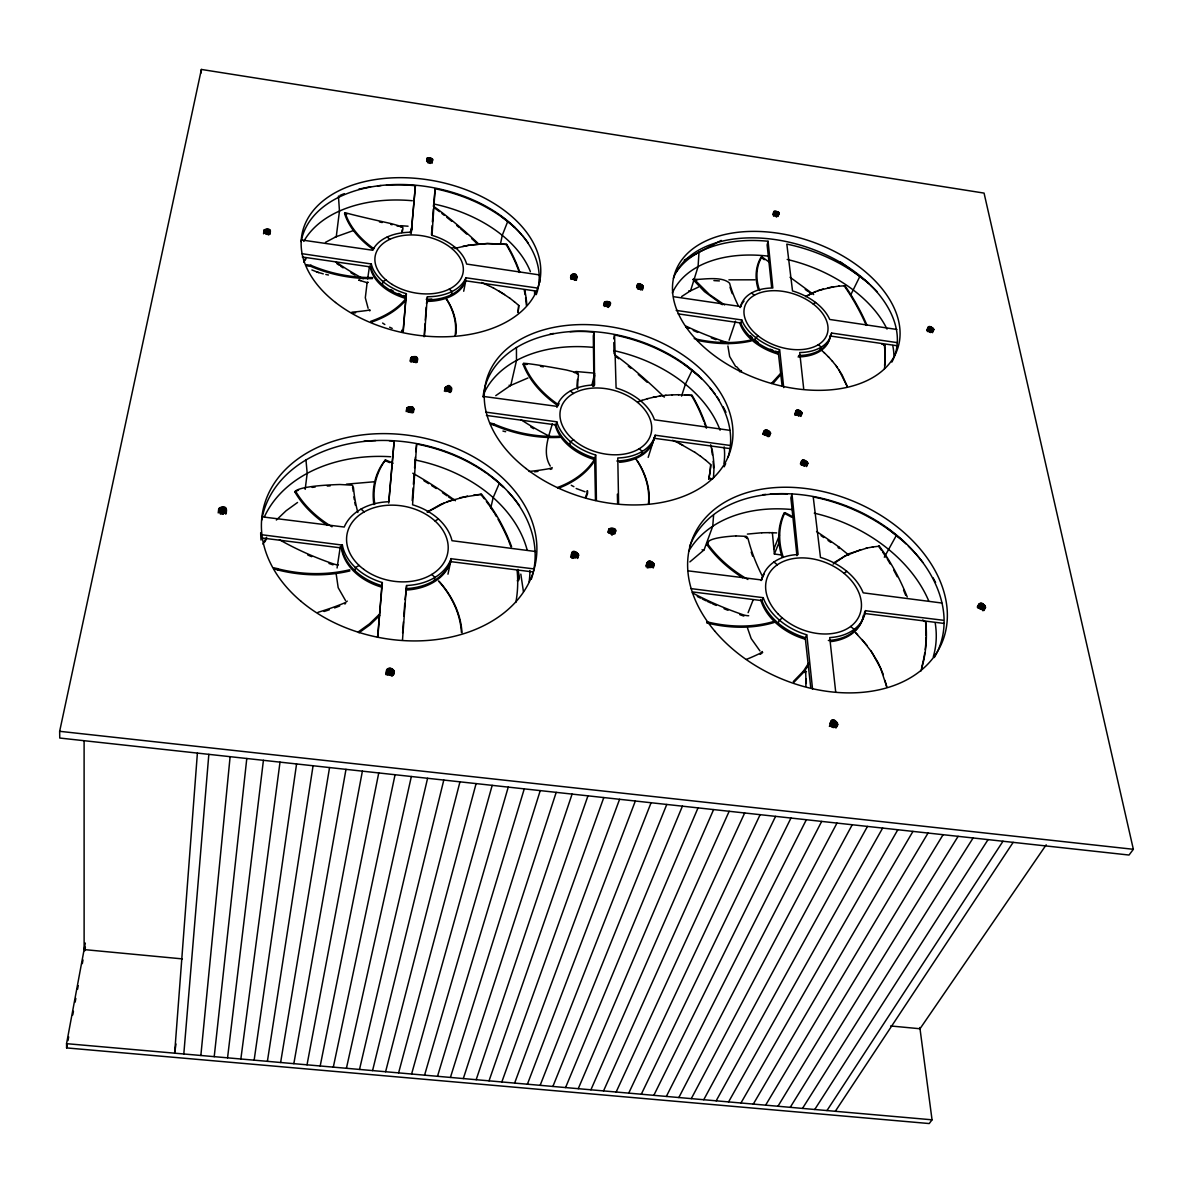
<?xml version="1.0" encoding="UTF-8"?>
<svg xmlns="http://www.w3.org/2000/svg" width="1193" height="1193" viewBox="0 0 1193 1193"><rect width="100%" height="100%" fill="white"/><g stroke="black" fill="none" stroke-linecap="round" stroke-linejoin="round"><path stroke-width="1.5" d="M933.836 329.536C926.946 337.127 925.261 319.828 933.836 329.536L932.449 332.698M336.247 574.4L338.186 587.702L345.463 600.467M837.665 724.807C831.074 709.88 825.317 733.561 837.665 724.807L836.144 727.879M592.802 386.457L594.725 375.258M201.185 72.937L201.378 69.448L984.061 193.102L1133.35 849.297L1129.04 855.038L59.754 738.035L59.65 731.309L201.378 69.448M648.962 504.102C650.528 488.742 645.577 473.278 637.151 460.558M648.455 503.625C650.096 487.594 644.638 471.503 635.541 458.44M455.95 334.294C457.307 321.886 453.4 309.33 446.54 299.04M698.994 252.275L698.084 266.576L690.717 290.346A1.954 1.297 62.7 0 1 688.868 290.719M807.87 463.376C799.877 472.383 798.818 452.192 807.87 463.376L806.572 466.582M802.128 413.21C794.27 421.755 793.33 402.488 802.128 413.21L800.861 416.417M402.623 632.916L403.428 621.836M403.831 616.289L404.77 603.375M405.038 599.676L406.753 585.495A55.982 41.382 10.5 0 0 451.058 558.727L533.465 568.837M412.211 500.598L413.136 487.907M413.389 484.269L414.18 473.397M414.582 467.954L415.373 457.083M415.76 451.64L416.655 444.05L418.102 444.318A143.071 105.864 10.5 0 1 486.908 473.502M424.082 336.724L425.021 323.84M425.29 320.156L426.214 307.272M426.483 303.589L427.571 296.744A48.883 31.436 11.1 0 0 465.896 277.775L537.297 288.02M431.463 234.767L432.134 225.581M432.403 221.913L433.327 209.043M433.596 205.375L435.117 188.748L436.384 188.986A124.922 80.363 11.1 0 1 521.595 234.723M402.488 640.223L406.44 585.509M416.655 444.05L412.569 504.788A55.982 41.382 10.5 0 1 451.998 540.697L535.553 551.509M424.44 336.396L427.303 296.744M435.117 188.748L432 235.349A48.883 31.436 11.1 0 1 466.627 264.056L539.325 274.897M727.909 346L729.654 356.528L735.693 366.624M174.64 1053.18L197.397 753.096M218.215 512.945L218.737 508.755C233.276 501.149 222.524 522.594 218.737 508.755M218.99 511.543L219.258 508.099M219.587 512.751L219.989 507.577M713.593 515.197L712.743 526.202L704.183 549.645A2.192 1.357 56.1 0 1 702.081 549.734M220.362 514.108L220.899 507.219M221.376 513.944L221.928 507.055M222.435 513.974L222.987 507.085M223.464 514.213L224.016 507.308M224.523 512.901L224.94 507.726M225.283 513.467L225.701 508.307M225.82 514.153L226.252 508.993M226.252 513.184L226.536 509.739M377.838 637.286L382.088 582.467A55.982 41.382 10.5 0 1 342.361 545.082L261.237 534.673M389.306 440.739A143.071 105.864 10.5 0 1 392.706 440.918L394.167 441.052L388.814 501.731A55.982 41.382 10.5 0 0 344.225 527.038L261.878 516.823M403.264 331.579L406.157 293.657A48.883 31.436 11.1 0 1 371.306 263.966L301.725 253.647M386.487 185.124A124.922 80.363 11.1 0 1 414.12 185.601L415.403 185.75L411.272 232.262A48.883 31.436 11.1 0 0 372.723 250.247L301.784 240.002M183.811 1053.986L208.835 754.349M377.525 637.375L382.386 582.542M388.724 503.058L394.167 441.052M402.98 331.878L406.425 293.732M411.167 233.604L415.403 185.75M770.574 433.253C762.476 442.021 761.745 422.277 770.574 433.253L769.351 436.474M263.593 233.828L263.907 230.353C276.224 224.881 267.53 241.135 263.907 230.353M264.026 233.351L264.339 229.861M264.667 232.978L264.98 229.488M265.442 232.724L265.756 229.25M266.158 234.365L266.636 229.145M267.083 234.424L267.56 229.205M267.978 234.633L268.455 229.414M268.783 234.976L269.26 229.757M269.603 233.694L269.931 230.219M270.095 234.246L270.408 230.756M200.856 1055.492L230.115 756.675M214.218 1056.67L246.787 758.509M942.843 620.211L865.551 610.727A54.505 38.787 23.1 0 1 829.717 637.584L835.682 691.836M227.55 1057.833L263.414 760.329M305.169 489.354L307.183 473.367L305.945 459.618M240.852 1059.011L280.012 762.133M654.271 564.796C645.025 575.041 645.04 552.329 654.271 564.796L653.168 568.032M254.139 1060.174L296.565 763.952M367.131 282.607L365.312 297.773L368.115 308.286M367.653 278.938L369.502 266.114M405.888 296.908L405.635 296.833A48.809 31.436 11.1 0 1 370.844 267.157L371.277 263.787M174.909 1051.346L175.982 1043.994M897.285 342.63L831.596 333.056L830.403 336.202A47.422 29.944 19 0 1 798.579 355.529M831.596 333.056L831.566 333.22A47.496 29.944 19 0 1 799.713 352.531L803.679 388.635M337.082 568.002L340.333 546.394M381.835 585.659L381.536 585.569A55.877 41.367 10.5 0 1 341.884 548.228L342.331 544.858M382.431 284.68L382.908 281.488L386.055 279.982M592.071 384.504L594.651 373.498M267.396 1061.338L313.073 765.757M354.947 570.686L355.454 567.57L359.108 565.422M643.281 286.767C635.108 294.358 635.347 276.91 643.281 286.767L642.341 290.063M426.676 161.458L427.243 158.072C441.142 157.834 423.843 167.169 427.243 158.072M455.01 336.068C457.292 322.975 453.221 309.434 445.988 298.518M427.377 161.249L427.944 157.864M427.899 162.859L428.734 157.789M428.749 162.919L429.584 157.849M429.584 163.128L430.419 158.043M280.623 1062.501L329.551 767.561M430.345 163.441L431.195 158.356M431.269 162.173L431.836 158.788M431.762 162.666L432.328 159.28M432.045 163.202L432.612 159.817M410.138 361.345L410.72 357.945C423.127 351.711 415.03 369.755 410.72 357.945M410.541 360.808L411.138 357.408M578.605 555.192C568.972 565.452 569.583 542.666 578.605 555.192L577.651 558.473M410.869 362.076L411.749 356.975M411.645 361.792L412.524 356.677M412.524 361.658L413.419 356.558M413.464 361.703L414.359 356.603M414.403 361.926L415.298 356.811M406.187 411.6L406.783 408.2C419.548 401.579 411.153 420.532 406.783 408.2M406.604 411.018L407.201 407.618M415.253 362.284L416.148 357.184M407.245 410.556L407.842 407.171M415.969 362.791L416.864 357.691M407.738 411.958L408.632 406.858M416.804 361.673L417.401 358.273M417.118 362.329L417.714 358.929M408.647 411.809L409.557 406.724M293.836 1063.664L345.985 769.351M409.617 411.853L410.526 406.768M410.571 412.077L411.466 406.977M411.436 412.45L412.346 407.365M412.167 412.972L413.091 407.872M413.032 411.883L413.628 408.498M413.345 412.569L413.956 409.169M919.848 1027.531L932.046 1119.809L929.243 1123.552L66.614 1047.916L66.554 1043.666L85.329 943.081M66.614 1047.916L67.3 1044.248M67.986 1040.579L68.672 1036.926M72.758 1014.93L73.444 1011.276M75.159 1002.105L75.83 998.437M77.545 989.28L78.231 985.612M82.317 963.631L83.003 959.962M84.718 950.806L85.389 947.138M451.416 294.656L452.013 291.495L449.209 289.138M307.019 1064.827L362.389 771.155M385.771 674.567L386.726 669.646C391.826 664.203 398.596 675.581 389.977 675.029M386.502 673.956L387.442 669.034M387.084 675.178L388.351 668.602M389.38 668.393L388.113 674.97L389.201 674.984L390.484 668.408M426.751 299.905L427.019 299.92A48.809 31.436 11.1 0 0 465.285 280.922L465.956 277.611M444.363 391.14C450.7 374.438 456.248 402.011 445.019 387.755M463.704 291.256L465.807 280.43M444.765 390.573L445.421 387.188M445.377 390.126L446.033 386.741M392.542 669.094L391.259 675.67L390.275 675.223L391.558 668.647M445.824 391.528L446.808 386.443M446.719 391.393L447.703 386.323M447.658 391.438L448.657 386.368M392.079 676.282L393.362 669.72M448.598 391.647L449.597 386.577M393.019 675.402L393.988 670.481M393.69 674.612L394.346 671.331M449.463 392.02L450.447 386.95M450.179 392.527L451.193 387.457M451.073 391.438L451.729 388.068M320.186 1065.99L378.748 772.945M577.173 277.044C561.933 283.442 578.486 264.205 576.338 280.37M500.449 244.088L502.253 235.364L507.696 221.54M434.312 580.514L434.953 577.412L431.747 574.444M333.309 1067.139L395.062 774.734M405.844 588.611L406.142 588.596A55.877 41.367 10.5 0 0 450.372 561.814L451.118 558.503M447.957 574.206L450.641 561.799M346.417 1068.302L411.346 776.509M613.724 338.812L614.559 335.024L615.886 335.263A130.887 89.609 16 0 1 701.529 378.822M729.415 445.347L655.151 435.221L654.152 438.457A51.135 35.029 16 0 1 616.87 461.02M655.151 435.221L655.106 435.415A51.224 35.044 16 0 1 617.78 457.963L618.6 503.252M359.511 1069.45L427.586 778.283M490.755 507.964L493.171 497.6L499.33 483.329M372.574 1070.598L443.796 780.058M570.612 277.954L571.432 274.629M570.895 279.371L572.133 274.375M571.701 279.266L572.938 274.271M572.565 279.326L573.803 274.33M573.43 279.52L574.668 274.524M574.236 279.863L575.488 274.867M574.937 280.325L576.174 275.329M575.876 279.192L576.711 275.866M576.219 279.773L577.054 276.448M385.607 1071.746L459.961 781.833M552.389 423.679C548.556 436.951 542.129 452.893 550.271 466.031M595.486 500.478L594.651 458.052A51.135 35.029 16 0 1 556.013 425.096L556.773 421.8L485.924 412.137M676.058 272.481A121.373 76.576 19 0 1 766.875 241.135L768.083 241.269L767.129 244.908L771.632 287.334M410.094 232.814L412.181 226.193M410.869 232.381L411.943 228.34M603.598 305.468L604.478 302.157C617.497 298.921 605.716 313.118 604.478 302.157M398.611 1072.88L476.096 783.592M604.12 305.08L605.015 301.769M604.374 306.482L605.701 301.501M605.179 306.362L606.506 301.397M606.044 306.422L607.386 301.441M569.643 444.765L570.463 441.678L573.535 439.889M606.924 306.616L608.266 301.65M607.729 306.974L609.071 301.993M608.445 307.436L609.787 302.455M609.429 306.318L610.324 303.007M411.6 1074.028L492.187 785.352M636.63 287.662L637.554 284.366M637.301 287.409L638.24 284.113M637.629 288.96L639.03 284.009M638.479 289.004L639.88 284.068M639.344 289.213L640.745 284.262M640.149 289.556L641.551 284.605M640.85 290.003L642.252 285.052M641.864 288.885L642.803 285.604M642.207 289.481L643.146 286.186M594.919 458.127L595.516 454.965A51.224 35.044 16 0 1 556.818 422.009L556.773 421.8M570.642 557.22L572.058 552.299M571.432 556.863L572.849 551.941M571.879 558.324L573.773 551.777M572.864 558.339L574.758 551.792M574.325 556.937L575.757 552.016M424.574 1075.176L508.248 787.112M575.25 557.34L576.681 552.434M576.055 557.906L577.472 553M577.144 556.952L578.098 553.671M577.516 557.698L578.471 554.432M748.1 612.68L753.096 600.019M437.503 1076.31L524.264 788.871M607.848 532.451L608.848 529.185C623.581 524.786 610.055 542.621 608.848 529.185M608.43 531.944L609.429 528.663M608.698 533.226L610.205 528.32M609.608 533.062L611.099 528.156M610.577 533.092L612.084 528.186M611.547 533.301L613.053 528.41M611.949 535.344L613.963 528.812M613.247 534.255L614.753 529.364M614.365 533.286L615.364 530.02M614.753 534.017L615.767 530.751M641.342 454.444L642.296 451.386L639.18 448.762M518.433 579.649L518.359 574.772M450.417 1077.443L540.235 790.616M648.187 457.381L653.704 439.889M681.561 396.121L685.393 384.221L692.074 370.486M463.316 1078.576L556.192 792.361M646.054 565.676L647.128 562.44M646.084 566.779L647.71 561.918M646.86 566.407L648.485 561.56M647.217 567.853L649.38 561.381M476.171 1079.71L572.088 794.106M648.187 567.883L650.364 561.411M649.708 566.481L651.348 561.635M650.632 566.899L652.273 562.037M651.438 567.45L653.078 562.604M652.616 566.511L653.704 563.275M729.087 340.244L735.544 321.156M653.018 567.257L654.107 564.035M772.766 214.74L773.854 211.519C786.709 211.072 772.289 220.69 773.854 211.519M773.362 214.516L774.451 211.295M773.541 216.037L775.182 211.206M774.332 216.082L775.972 211.265M775.689 214.665L776.777 211.459M775.897 216.589L777.553 211.772M776.583 217.007L778.224 212.19M782.086 385.876L778.313 352.606A47.422 29.944 19 0 1 740.793 323.154L741.763 319.948L676.163 310.389M777.672 215.903L778.761 212.682M778.03 216.425L779.133 213.219M489.026 1080.843L587.955 795.835M754.692 340.616L755.751 337.604L758.36 336.068M985.493 607.565C974.592 615.126 978.752 594.323 985.493 607.565L983.807 610.637M501.835 1081.962L603.792 797.565M778.567 352.681L779.417 349.609A47.496 29.944 19 0 1 741.822 320.127L741.763 319.948M514.63 1083.095L619.585 799.295M762.745 434.327L763.952 431.091M763.252 433.879L764.459 430.643M763.938 433.566L765.145 430.345M764.146 435.042L765.951 430.211M765.026 435.087L766.845 430.241M765.936 435.296L767.755 430.449M766.801 435.669L768.62 430.822M767.561 436.161L769.381 431.329M768.158 436.757L769.977 431.926M769.172 435.803L770.395 432.582M527.395 1084.213L635.347 801.025M794.836 413.867L796.089 410.646M794.881 415.179L796.76 410.362M820.128 350.071L821.276 347.074L818.264 344.732M795.671 415.045L797.55 410.228M796.551 415.089L798.43 410.258M797.446 415.298L799.325 410.467M798.296 415.656L800.175 410.839M799.042 416.148L800.921 411.317M800.264 415.119L801.532 411.913M800.682 415.76L801.935 412.554M540.146 1085.332L651.08 802.74M850.863 294.656L859.84 276.463M800.399 463.928L801.681 460.737M801.07 463.615L802.367 460.423M801.249 465.076L803.172 460.274M802.143 465.121L804.067 460.304M713.489 477.811L714.04 467.686A93.874 52.522 68.1 0 0 711.893 448.091M803.053 465.33L804.992 460.513M552.881 1086.45L666.768 804.455M803.918 465.702L805.857 460.901M804.693 466.209L806.632 461.408M805.961 465.21L807.258 462.019M806.379 465.896L807.676 462.69M773.899 548.899L779.506 535.09M781.713 554.984L774.376 554.029L779.297 541.95M810.688 687.168L805.23 637.659A54.401 38.787 23.2 0 1 762.088 600.854L763.237 597.678L691.135 588.626M565.571 1087.569L682.411 806.17M578.247 1088.687L698.024 807.885M778.149 623.059L779.402 620.121L782.354 617.989M783.055 556.549C778.298 542.368 778.268 526.232 784.949 512.632L784.01 513.154C777.344 526.754 777.359 542.89 782.101 557.071M590.908 1089.805L713.608 809.585M926.737 330.327L928.124 327.165M927.319 330.073L928.721 326.912M927.349 331.535L929.436 326.807M928.169 331.579L930.242 326.852M929.004 331.773L931.092 327.046M929.809 332.116L931.897 327.374M930.525 332.564L932.613 327.821M931.808 331.52L933.209 328.358M932.225 332.101L933.627 328.94M805.514 637.733L806.543 634.736A54.505 38.787 23.1 0 1 763.311 597.902L763.237 597.678M603.539 1090.909L729.162 811.285M616.14 1092.027L744.671 812.985M628.726 1093.131L760.135 814.67M884.311 557.22L896.331 535.493M852.771 632.29L854.143 629.397L850.669 626.459M865.581 610.518L864.194 613.426L943.917 623.417M808.705 662.98L803.56 670.988L793.27 681.606M809.197 663.8L804.067 671.823L793.777 682.441M641.282 1094.235L775.569 816.37M829.985 723.54L831.491 720.453M829.389 726.388L832.401 720.244M830.388 726.403L833.4 720.244M834.429 720.483L831.402 726.626L832.386 727.059L835.413 720.915M833.251 727.67L836.278 721.526M834.712 726.895L836.994 722.287M835.189 727.73L837.471 723.122M653.824 1095.338L790.974 818.055M836.174 727.044L837.695 723.987M666.335 1096.442L806.349 819.725M768.665 261.729A85.344 0.984 36.4 0 0 761.88 256.868C755.661 266.904 755.706 279.758 759.702 290.6M678.832 1097.545L821.679 821.41M691.299 1098.634L836.979 823.081M703.736 1099.737L852.234 824.751M977.261 607.088L978.931 604.001M977.917 606.715L979.602 603.643M977.902 608.072L980.422 603.464M978.812 608.102L981.332 603.479M264.801 541.92L266.755 538.401M979.766 608.311L982.286 603.703M980.691 608.713L983.211 604.09M981.511 609.265L984.046 604.642M982.197 609.936L984.732 605.328M982.689 610.682L985.224 606.059M983.793 609.906L985.478 606.834M716.158 1100.826L867.46 826.421M728.565 1101.914L882.656 828.076M722.361 304.707L704.466 291.614L693.029 279.535C702.125 279.773 721.735 275.672 729.579 283.188A210.922 127.353 21.2 0 0 738.333 305.796M740.942 1103.003L897.822 829.746M781.594 373.573L773.675 382.774M781.161 372.783L771.364 383.49M753.29 1104.092L912.943 831.402M266.621 537.253L264.205 541.652A101.45 35.73 -27.8 0 0 262.982 544.157M765.623 1105.18L928.035 833.042M777.94 1106.254L943.096 834.697M790.228 1107.343L958.113 836.338M802.486 1108.416L973.1 837.978M814.73 1109.49L988.058 839.618M386.726 669.646L386.457 672.956L390.275 675.223M826.958 1110.564L1002.985 841.244M835.294 1111.309L1013.155 842.362M594.159 459.931C585.688 473.054 572.058 482.106 557.593 487.43M594.621 460.856C586.166 473.979 572.536 483.046 558.07 488.369M1046.201 844.808L919.997 1028.754L890.634 1025.965M406.038 299.875C397.06 310.732 384.295 317.756 371.127 322.274M405.56 298.951C396.568 309.807 383.803 316.831 370.635 321.349M379.031 614.589L369.532 623.805L358.288 631.902M379.687 615.454L370.188 624.67L358.959 632.782M276.344 520.044L286.126 510.738L297.549 502.477M689.867 561.903L703.855 550.092M833.146 564.095L844.569 556.221L860.914 549.6M495.751 395.658L510.544 385.473M844.018 573.356L846.806 571.343M834.414 562.41L848.924 553.746L866.879 548.094M681.606 296.565L690.3 290.928M427.094 512.036L441.037 504.221L454.145 499.405M427.72 511.946L444.363 503.014M761.79 256.808L760.985 257.3C755.348 266.785 754.886 278.58 758.107 288.945M813.089 303.917L815.58 302.455M435.027 520.983L438.442 518.97M637.584 402.384L640.477 400.684M806.155 296.147L815.982 291.495M805.633 296.684L813.969 292.285M325.465 242.343L335.949 236.796M684.245 260.163L721.198 240.404M690.15 291.003L698.367 287.14M510.395 385.548L527.932 377.987M451.7 248.442L454.667 247.011M814.849 291.867L823.409 288.945M881.731 343.778L884.744 345.269A87.924 70.119 78 0 1 884.46 368.741M335.815 236.84L353.56 230.503M638.971 401.504L642.237 400.386M447.151 501.686L467.507 496.109M471.25 244.923L487.057 243.611L506.742 244.386A90.206 53.745 63.2 0 1 519.82 272.317M817.861 290.645L833.788 286.723M454.816 248.562L457.545 247.712M641.67 400.475L647.874 398.626M774.018 621.389C752.172 627.95 728.625 627.175 706.629 621.732M774.093 622.522C752.261 629.099 728.699 628.323 706.703 622.88M457.098 247.876L469.058 245.147M844.212 285.813L838.56 286.201M349.773 569.747C326.077 575.414 301.039 574.698 277.477 568.718L277.596 569.911C301.158 575.876 326.196 576.607 349.892 570.925M647.322 398.716L653.749 397.18M655.255 396.926L656.404 396.702M751.217 341.004C733.576 344.971 715.129 344.091 697.532 340.408M460.08 497.69L481.51 494.275A101.748 56.712 62.8 0 1 511.603 546.737M751.143 339.99C732.427 344.151 712.788 343.017 694.222 338.603M462.765 246.444L471.116 244.878M827.793 287.856L839.261 286.037M659.818 396.076L653.182 397.284M866.058 548.169L873.052 546.946M470.668 245.027L487.505 243.461L506.742 244.386M481.51 494.275L473.785 495.125M684.961 394.987L692.194 395.42L678.37 394.794M346.462 484.164L374.96 481.704M659.252 396.165L666.067 395.286M872.247 547.035L879.435 546.17L878.615 546.26M747.385 534.091L761.835 532.749M665.5 395.375L672.449 394.823M728.908 279.848L754.886 279.818M735.932 535.925L746.192 536.358A1.864 0.969 30.9 0 1 746.982 536.939L748.1 538.863A240.718 161.294 25.5 0 0 762.223 575.906M560.486 436.25C537.655 437.458 514.63 432.97 493.678 423.903L493.619 425.006C514.571 434.073 537.596 438.562 560.427 437.354M671.868 394.913L678.951 394.689M372.589 277.551C351.458 277.775 330.267 273.585 310.821 265.293L310.762 266.352C330.207 274.644 351.398 278.834 372.544 278.61M761.731 532.764L769.246 532.645M711.431 478.945L708.821 478.169M769.157 532.645L776.673 532.898M697.607 279.684L693.029 279.535M575.861 371.5L594.203 373.111M713.891 280.594L719.409 280.922M400.952 225.716L408.066 226.208M66.554 1043.666L932.046 1119.809M182.32 958.889L84.121 949.583L84.106 740.883M59.65 731.309L1133.35 849.297M262.013 537.998L341.854 548.005M450.447 561.605L533.301 571.984M692.85 591.967L762.014 600.631M688.331 570.88L761.731 579.977A54.505 38.787 23.1 0 1 798.102 554.536L792.003 494.141L790.884 497.913L796.939 555.684M941.784 603.017L863.18 592.832A54.505 38.787 23.1 0 0 820.471 557.414L813.238 496.974L814.61 497.213A139.283 99.228 23.2 0 1 906.054 543.963M486.416 415.432L555.968 424.902M654.196 438.278L729.072 448.464M483.061 396.389L556.892 406.351A51.224 35.044 16 0 1 594.576 384.981L594.114 332.086L593.309 335.889L593.965 386.204M729.982 430.345L654.45 419.772A51.224 35.044 16 0 0 616.095 387.979L614.559 335.024M302.321 257.002L370.814 266.978M465.345 280.758L537.417 291.256M678.146 313.863L740.734 322.975M830.432 336.038L896.927 345.716M673.598 296.699L740.57 306.526A47.496 29.944 19 0 1 772.84 288.005L768.083 241.269M896.868 329.462L829.717 319.456A47.496 29.944 19 0 0 792.525 290.943L786.828 244.118L788.036 244.356A121.373 76.576 19 0 1 869.056 283.949M360.972 280.519L358.661 280.101L367.519 282.816M325.823 274.465L328.463 275.001M391.364 223.658L402.25 226.73A1.7 0.85 26.8 0 1 402.772 227.296L402.936 228.758A217.26 138.015 15.3 0 0 402.28 231.8M390.782 224.448L392.139 224.746M396.747 225.76L398.387 226.163M502.939 431.061L505.638 431.717M316.503 271.84L323.288 273.883M574.251 372.514L575.399 372.887M585.032 491.77L576.159 488.489M318.695 272.645L311.895 269.961M517.106 570.731L517.151 570.746A103.284 93.725 83.4 0 1 515.853 602.42M744.939 536.999L745.655 537.297A1.864 0.969 30.9 0 1 746.43 537.879L746.967 538.565M400.207 226.759L401.4 227.341M481.629 282.502L487.773 285.306M709.403 478.125L712.012 478.885A1.819 1.536 32.9 0 0 712.832 478.632M672.584 440.292L673.389 440.649M673.687 440.784L676.863 442.275M490.189 286.365L493.589 288.154M679.578 443.528L694.967 452.401M683.112 445.377L676.834 442.171M487.654 285.112L489.726 286.29M493.47 287.975L504.535 294.552M881.955 343.673L884.744 345.269M747.877 579.485C732.368 570.493 718.32 558.682 707.792 544.097L707.225 545.082C716.725 558.294 729.177 569.136 742.866 577.83M922.666 619.972L925.574 621.881A100.108 80.259 87.2 0 1 926.111 635.794M724.658 304.931L709.462 294.522L693.521 278.655M499.062 291.062L509.62 298.071M332.012 526.799C317.308 517.881 304.126 505.907 295.432 490.934L294.88 491.948C302.694 505.474 314.251 516.48 327.15 525.129M558.563 404.815C543.576 394.465 530.244 380.582 523.697 363.313L523.056 364.148C529.588 381.432 542.919 395.315 557.906 405.665M694.952 452.296L700.53 456.278M455.458 500.747L449.403 496.407A100.466 21.414 35.5 0 0 412.793 473.218M448.553 496.929L449.91 497.913M451.088 498.749L453.429 500.434M838.933 547.035L848.745 555.028M838.008 547.527L839.32 548.482M813.671 294.567L809.868 291.763A85.344 0.984 36.4 0 0 790.02 277.223M809.063 292.255L810.226 293.105M840.603 262.028L868.593 283.024M373.886 248.74C361.315 239.689 349.937 227.729 345.135 212.697L344.538 213.517C349.34 228.549 360.718 240.509 373.275 249.561M509.5 297.892L514.407 301.784M751.501 292.986L754.408 295.238M700.515 456.173L705.824 460.379M500.538 215.754L514.75 227.237M684.961 364.73L699.128 376.183M887.711 528.529L900.626 538.953M387.173 237.019L389.887 239.301M570.388 390.961L573.386 393.481M773.944 561.992L777.284 564.811M705.809 460.289L710.819 464.688A95.082 87.238 80.2 0 1 708.702 479.213M514.302 301.605L518.791 305.497M492.455 477.275L503.416 486.953M821.082 349.847L824.423 352.919M361.076 509.053L364.148 511.901M855.799 632.901L857.573 634.616M855.456 632.618L866.938 645.309M824.109 352.531L828.628 357.08M439.099 581.349C451.849 595.456 460.886 613.56 461.989 632.737M438.532 581.021C451.267 595.128 460.319 613.247 461.423 632.439M828.33 356.692L832.52 361.375M759.941 650.916L751.172 638.553L747.504 628.01M862.092 639.567L872.292 652.869M832.207 360.987L836.069 365.774M836.815 366.922L837.456 367.742M837.158 367.369L842.064 374.87L847.328 386.517M835.756 365.401L837.113 367.31M872.351 653.138L880.613 668.244L886.742 686.78L884.952 680.383M870.726 650.632L878.078 662.547L883.342 674.567M838.947 369.905L847.03 386.144M352.502 487.176L352.949 488.653A243.521 173.537 16.3 0 0 353.203 491.382M520.819 574.116L523.429 591.609M518.016 569.374L519.358 577.382L518.716 580.201A1.968 1.7 33 0 1 517.926 580.678L517.27 580.752A1.954 1.7 32.9 0 0 518.06 580.275M374.781 503.998C372.231 488.638 376.272 472.443 385.488 459.916C375.258 471.906 371.455 489.026 373.901 504.55M779.67 349.668L783.712 387.591M806.826 634.81L812.552 689.077M772.348 532.496L774.376 554.029M338.439 196.07L339.468 211.042L336.337 236.08A2.028 1.089 65.1 0 1 335.352 236.825M613.813 342.54L614.082 353.71M617.377 494.17L617.601 503.371M595.799 455.04L596.411 500.344M516.435 347.476L516.494 360.495L510.902 384.877A2.103 1.223 61.6 0 1 509.128 385.175M301.143 241.597A120.747 77.545 11.1 0 1 439.859 189.046A120.747 77.545 11.1 0 1 536.254 294.626M673.404 278.342A117.212 73.757 18.9 0 1 814.133 249.799A117.212 73.757 18.9 0 1 891.857 362.105M261.058 540.041A138.284 102.136 10.5 0 1 260.685 532.689M261.714 520.133A138.284 102.136 10.5 0 1 422.397 444.735A138.284 102.136 10.5 0 1 531.317 579.187M725.672 463.6A126.518 86.463 16 0 1 724.166 466.806M483.076 397.03A126.518 86.463 16 0 1 623.611 336.381A126.518 86.463 16 0 1 728.088 457.068M689.584 546.752A134.645 95.738 23.1 0 1 856.022 509.963A134.645 95.738 23.1 0 1 934.268 657.552M863.508 615.006A54.356 38.773 23.2 0 1 830.865 641.595M804.619 639.03A54.356 38.773 23.2 0 1 760.687 599.617M761.373 579.649A54.356 38.773 23.2 0 1 763.55 575.324M806.438 671.48A51.045 37.013 23.4 0 1 803.336 671.271M785.054 512.722A97.856 10.841 37.1 0 1 792.614 516.718M816.549 531.526A97.856 10.841 37.1 0 1 838.918 547.005M784.114 513.244A97.826 10.886 37.1 0 1 791.69 517.24M821.038 535.657A97.826 10.886 37.1 0 1 823.796 537.536M828.002 540.429A97.826 10.886 37.1 0 1 830.835 542.412M925.738 621.941A100.167 80.304 87.2 0 1 920.847 671.107M926.081 637.345A100.108 80.259 87.2 0 1 925.201 649.618M924.799 652.646A100.108 80.259 87.2 0 1 921.637 667.454M878.6 546.349A98.81 39.608 66.2 0 1 881.582 550.48M882.566 551.897A98.81 39.608 66.2 0 1 886.429 557.757M887.383 559.249A98.81 39.608 66.2 0 1 890.172 563.857M893.781 570.194A98.81 39.608 66.2 0 1 897.225 576.711M903.548 590.147A98.81 39.608 66.2 0 1 905.711 595.292M879.405 546.26A98.87 39.593 66.2 0 1 907.232 596.947M762.7 652.332A14.957 11.02 22.4 0 1 761.552 653.436M760.895 653.913A14.957 11.02 22.4 0 1 760.18 654.346M746.505 659.356A241.881 171.091 16.6 0 0 759.673 653.54A14.957 11.02 22.4 0 0 762.208 651.527M806.244 679.026A260.879 199.171 16.3 0 1 806.274 683.485M805.186 671.286A15.106 11.155 24.1 0 1 805.782 672.927M805.857 686.184A261.028 199.261 16.3 0 0 805.737 674.299A15.121 11.155 24 0 0 804.828 671.018M707.941 544.112A97.796 13.406 4.6 0 1 735.827 535.911M707.374 545.082A97.781 13.466 4.6 0 1 708.508 541.995M752.634 556.192A240.703 161.368 25.5 0 1 751.187 552.076M743.865 616.08A232.933 156.999 20.6 0 1 739.869 614.708M727.984 610.294A232.933 156.999 20.6 0 1 724.062 608.728M716.277 605.447A232.933 156.999 20.6 0 1 712.43 603.733M711.147 603.151A232.933 156.999 20.6 0 1 707.33 601.391M706.062 600.795A232.933 156.999 20.6 0 1 702.289 598.961M700.619 598.14A232.933 156.999 20.6 0 1 697.294 596.47M692.268 592.787A232.948 156.939 20.5 0 0 743.791 614.977A14.689 10.662 21.6 0 0 748.712 615.752M863.687 616.065A54.401 38.787 23.2 0 1 828.36 640.492M761.134 580.559A54.401 38.787 23.2 0 1 764.116 573.922M762.804 494.707A139.283 99.228 23.2 0 1 765.817 494.394M770.365 494.021A139.283 99.228 23.2 0 1 787.469 493.857M908.35 546.155A139.283 99.228 23.2 0 1 922.845 562.455M933.001 577.71A139.283 99.228 23.2 0 1 935.58 582.527M688.6 551.36A133.676 95.813 23.2 0 1 792.689 509.605M814.267 513.169A133.676 95.813 23.2 0 1 928.646 600.72M935.193 622.91A133.676 95.813 23.2 0 1 933.299 656.687M830.134 335.725A47.392 29.959 19 0 1 798.057 356.931M777.791 354.023A47.392 29.959 19 0 1 739.6 322.542M740.376 307.272A47.392 29.959 19 0 1 741.271 305.617M740.122 370.456A44.603 28.721 19.1 0 1 736.767 366.833M778.224 352.084A44.365 28.035 19 0 1 775.525 351.234M772.87 350.265A44.365 28.035 19 0 1 770.26 349.206M758.271 342.466A44.365 28.035 19 0 1 754.155 339.23M752.276 337.53A44.365 28.035 19 0 1 750.531 335.77M761.074 257.375A85.329 1.029 36.4 0 1 764.31 259.686M805.23 289.437A85.329 1.029 36.4 0 1 807.78 291.301M884.416 345.388A87.879 70.089 78 0 1 884.58 365.535M844.197 285.873A86.492 31.331 63.2 0 1 866.297 325.406M844.898 285.694A86.522 31.316 63.2 0 1 867.013 325.242M741.569 371.321A13.063 8.515 18.3 0 1 741.077 371.739M741.121 370.531A13.063 8.515 18.3 0 1 739.511 371.694M732.219 293.657A210.907 127.412 21.2 0 1 730.027 287.23M685.781 326.032A205.927 123.684 17.8 0 0 725.21 341.884A12.869 8.262 18 0 0 729.534 342.63M720.602 341.287A205.912 123.744 17.8 0 0 725.269 342.883A12.869 8.262 18 0 0 728.744 343.554M715.949 339.647A205.912 123.744 17.8 0 1 711.326 337.917M697.681 332.4A205.912 123.744 17.8 0 1 693.208 330.431M688.779 328.403A205.912 123.744 17.8 0 1 685.841 327.016M740.122 307.585A47.422 29.944 19 0 1 744.029 301.098M870.293 285.052A121.373 76.576 19 0 1 877.347 291.897M672.345 293.031A116.586 74.055 19 0 1 768.471 256.167M787.186 259.463A116.586 74.055 19 0 1 887.025 329.089M892.752 345.508A116.586 74.055 19 0 1 893.915 355.231M450.85 560.785A55.832 41.352 10.5 0 1 405.859 590.058M381.268 587.031A55.832 41.352 10.5 0 1 341.273 547.05M384.713 460.543A100.451 21.459 35.5 0 1 389.693 462.601M423.977 480.779A100.451 21.459 35.5 0 1 428.57 483.612M431.657 485.566A100.451 21.459 35.5 0 1 436.28 488.548M442.439 492.664A100.451 21.459 35.5 0 1 447.032 495.841M385.578 460.006A100.466 21.414 35.5 0 1 393.138 463.212M480.809 494.469A101.703 56.712 62.8 0 1 484.313 498.793M486.356 501.463A101.703 56.712 62.8 0 1 489.011 505.116M489.876 506.354A101.703 56.712 62.8 0 1 494.081 512.677M494.886 513.974A101.703 56.712 62.8 0 1 496.482 516.584M498.033 519.238A101.703 56.712 62.8 0 1 508.188 539.803M508.755 541.19A101.703 56.712 62.8 0 1 510.932 546.826M318.054 612.292A253.244 178.13 5.3 0 0 344.121 603.121A15.434 11.691 8.3 0 0 347.238 601.108M339.707 605.984A253.155 178.145 5.3 0 1 334.577 607.908M329.357 609.742A253.155 178.145 5.3 0 1 324.064 611.487M345.612 603.539A15.434 11.691 8.4 0 1 344.762 603.971M295.044 491.963A100.361 12.527 2.9 0 1 298.504 490.204M312.134 487.4A100.361 12.527 2.9 0 1 315.176 487.042M327.3 486.028A100.361 12.527 2.9 0 1 330.178 485.864M295.596 490.949A100.361 12.482 2.9 0 1 339.811 484.507L351.965 485.163A1.939 1.104 23.7 0 1 352.725 485.76L353.486 487.683A243.536 173.462 16.3 0 0 357.84 512.498M355.335 505.146A243.521 173.537 16.3 0 1 354.798 502.387M354.321 499.628A243.521 173.537 16.3 0 1 353.889 496.87M333.011 564.856A239.539 165.812 10.9 0 1 328.955 563.439M311.671 556.684A239.539 165.812 10.9 0 1 307.779 554.999M279.401 539.698A239.569 165.752 10.9 0 0 334.264 564.185A15.166 11.274 8.6 0 0 338.394 564.945M277.715 569.807A101.45 35.79 -27.8 0 1 273.719 568.882M277.596 568.614A101.45 35.73 -27.8 0 1 273.6 567.704M363.984 441.246A143.071 105.864 10.5 0 1 375.735 440.575M488.205 474.441A143.071 105.864 10.5 0 1 503.893 487.549M508.203 491.904A143.071 105.864 10.5 0 1 519.581 505.757M264.548 516.494A137.284 102.151 10.4 0 1 390.707 456.755M415.134 459.991A137.284 102.151 10.4 0 1 527.097 549.794M529.916 570.552A137.284 102.151 10.4 0 1 529.14 581.692M654.196 437.742A51.09 35.029 16 0 1 619.525 462.302M594.233 459.484A51.09 35.029 16 0 1 555.058 424.246M573.908 486.684A48.033 33.508 16 0 1 571.268 485.268M520.953 419.653A220.645 142.385 16.3 0 0 547.214 435.117A13.809 9.544 14.7 0 0 549.869 436.146M493.738 424.947A92.666 23.368 -18.8 0 1 490.547 424.186M493.798 423.843A92.681 23.323 -18.8 0 1 490.606 423.097M533.703 428.705A220.63 142.459 16.3 0 1 530.81 426.975M616.453 357.05A92.383 15.763 43.8 0 1 618.749 358.75M628.308 366.191A92.383 15.763 43.8 0 1 630.769 368.19M638.255 374.468A92.383 15.763 43.8 0 1 647.113 382.252M615.036 354.992A92.413 15.718 43.8 0 1 664.277 397.15M576.905 373.692A1.775 0.925 30.3 0 1 577.352 374.095M523.205 364.178A91.861 3.34 11.8 0 1 527.008 364.462M540.444 366.355A91.861 3.34 11.8 0 1 543.352 366.833M523.846 363.343A91.876 3.296 11.8 0 1 566.511 370.009L577.531 372.872A1.775 0.925 30.3 0 1 578.128 373.484L578.456 375.154A228.952 151.615 20.4 0 0 577.621 389.157M577.024 386.428A228.937 151.69 20.4 0 1 577.457 379.434M710.67 464.584A95.142 87.283 80.2 0 1 708.687 479.139M691.552 395.569A93.829 52.522 68.1 0 1 703.766 421.204M704.377 422.874A93.829 52.522 68.1 0 1 706.122 427.914M710.64 444.795A93.829 52.522 68.1 0 1 711.311 448.15M711.61 449.821A93.829 52.522 68.1 0 1 712.385 454.816M713.131 461.363A93.829 52.522 68.1 0 1 713.533 467.79M692.134 395.479A93.874 52.522 68.1 0 1 706.703 427.84M537.954 471.399A227.028 149.453 12.1 0 1 534.613 471.817M551.956 468.819A14.048 9.872 14.6 0 1 550.361 469.386M529.081 471.474A227.073 149.423 12.1 0 0 549.048 468.7A14.048 9.857 14.6 0 0 552.225 467.552M585.882 497.779A243.939 170.569 9.4 0 0 587.329 494.2A14.182 10.081 15.6 0 0 587.597 492.828M587.493 490.696A14.182 10.081 15.6 0 1 587.627 492.127M585.36 497.332A244.058 170.614 9.4 0 0 586.807 493.738A14.197 10.081 15.6 0 0 587.075 490.949M550.092 334.07A130.887 89.609 16 0 1 553.627 333.443M570.045 331.669A130.887 89.609 16 0 1 592.802 331.967M709.924 387.695A130.887 89.609 16 0 1 715.218 394.331M717.157 397.03A130.887 89.609 16 0 1 718.991 399.774M723.137 406.724A130.887 89.609 16 0 1 725.955 412.375M484.328 392.512A125.668 86.597 16 0 1 593.637 347.431M613.634 350.578A125.668 86.597 16 0 1 720.095 430.226M724.151 446.928A125.668 86.597 16 0 1 723.972 463.406M556.892 407.395A51.135 35.029 16 0 1 559.055 403.502M465.673 280.534A48.779 31.436 11.1 0 1 426.751 301.397M405.381 298.325A48.779 31.436 11.1 0 1 370.248 266.621M392.199 328.388A45.886 30.123 10.9 0 1 389.649 327.195M384.847 324.511A45.886 30.123 10.9 0 1 382.61 323.035M431.806 299.011A45.662 29.422 11.1 0 1 426.214 299.279M406.231 296.401A45.662 29.422 11.1 0 1 403.488 295.536M400.803 294.552A45.662 29.422 11.1 0 1 398.179 293.463M393.198 290.988A45.662 29.422 11.1 0 1 390.857 289.631M310.896 266.293A87.984 13.347 -19.5 0 1 306.497 265.666M304.633 260.775A87.984 13.347 -19.5 0 1 305.781 259.284M310.941 265.234A87.984 13.302 -19.5 0 1 306.556 264.622M303.872 262.221A87.984 13.302 -19.5 0 1 305.826 258.255M363.283 278.759A211.206 129.098 12.3 0 1 335.695 261.744M354.977 275.165A211.206 129.157 12.3 0 1 350.966 272.779M343.152 267.858A211.206 129.157 12.3 0 1 340.616 266.173M339.364 265.338A211.206 129.157 12.3 0 1 336.873 263.623M368.264 282.368A13.227 8.575 10.1 0 1 367.459 282.01M434.774 208.149A88.774 15.628 42.5 0 1 439.516 211.668M441.917 213.502A88.774 15.628 42.5 0 1 444.348 215.381M446.808 217.32A88.774 15.628 42.5 0 1 451.759 221.316M456.755 225.477A88.774 15.628 42.5 0 1 459.26 227.595M460.513 228.668A88.774 15.628 42.5 0 1 466.761 234.141M471.697 238.6A88.774 15.628 42.5 0 1 477.782 244.267M433.223 206.061A88.804 15.598 42.5 0 1 478.542 243.849M391.319 223.643A87.775 1.879 11.9 0 1 345.269 212.712M382.178 222.539A87.76 1.834 11.9 0 1 379.449 221.913M346.85 214.143A87.76 1.834 11.9 0 1 344.673 213.547M401.698 232.59A217.245 138.075 15.3 0 1 402.354 229.548M518.761 305.647A91.264 84.882 63.6 0 1 518.03 312.581M518.657 305.483A91.324 84.927 63.6 0 1 517.926 312.402M506.205 244.595A90.161 53.745 63.2 0 1 519.343 272.466M524.219 289.974A90.161 53.745 63.2 0 1 525.099 294.686M525.576 297.803A90.161 53.745 63.2 0 1 526.381 305.453M524.696 289.839A90.206 53.745 63.2 0 1 526.859 305.319M355.633 312.79A218.513 134.272 8.7 0 1 352.338 313.103M370.203 310.523A13.436 8.843 9.8 0 1 369.457 310.806M351.86 312.193A218.573 134.242 8.6 0 0 366.549 310.553A13.451 8.843 9.7 0 0 369.726 309.628M402.295 331.386A13.555 9.037 10.3 0 1 402.265 332.012M401.683 330.252A13.555 9.037 10.3 0 1 401.609 332.131M339.901 195.443A124.922 80.363 11.1 0 1 344.374 193.654M358.661 189.255A124.922 80.363 11.1 0 1 370.531 186.854M377.525 185.899A124.922 80.363 11.1 0 1 381.089 185.526M522.609 235.871A124.922 80.363 11.1 0 1 528.171 242.969M303.753 241.433A119.986 77.709 11 0 1 412.271 200.722M433.685 203.958A119.986 77.709 11 0 1 530.393 271.616M534.583 291.286A119.986 77.709 11 0 1 534.583 294.537M539.564 279.55A113.603 73.205 11.3 0 1 539.743 282.368M335.516 302.47A121.164 77.53 11.1 0 0 536.418 291.375A121.164 77.53 11.1 0 0 390.842 177.936A121.164 77.53 11.1 0 0 335.516 302.47M694.967 338.201A117.6 73.727 18.9 0 0 890.739 361.837A117.6 73.727 18.9 0 0 773.109 232.56A117.6 73.727 18.9 0 0 694.967 338.201M525.964 468.506A126.98 86.478 16 0 0 730.414 450.581A126.98 86.478 16 0 0 569.434 325.167A126.98 86.478 16 0 0 525.964 468.506M300.86 601.183A138.835 102.21 10.6 0 0 531.884 575.98A138.835 102.21 10.6 0 0 364.7 434.64A138.835 102.21 10.6 0 0 300.86 601.183M714.592 630.873A135.152 95.783 23.1 0 0 937.564 651.408A135.152 95.783 23.1 0 0 800.309 487.922A135.152 95.783 23.1 0 0 714.592 630.873M778.224 614.097A49.867 35.492 23.1 0 0 859.243 615.871A49.867 35.492 23.1 0 0 803.143 557.906A49.867 35.492 23.1 0 0 778.224 614.097M756.496 334.532A43.455 27.394 19 0 0 826.689 335.367A43.455 27.394 19 0 0 774.794 290.689A43.455 27.394 19 0 0 756.496 334.532M363.835 569.389A51.21 37.848 10.5 0 0 447.226 555.103A51.21 37.848 10.5 0 0 381.104 506.041A51.21 37.848 10.5 0 0 363.835 569.389M573.669 440.008A46.855 32.062 16 0 0 650.289 436.086A46.855 32.062 16 0 0 593.577 388.053A46.855 32.062 16 0 0 573.669 440.008M392.243 284.471A44.723 28.751 11.1 0 0 462.988 273.137A44.723 28.751 11.1 0 0 402.13 235.662A44.723 28.751 11.1 0 0 392.243 284.471"/></g></svg>
